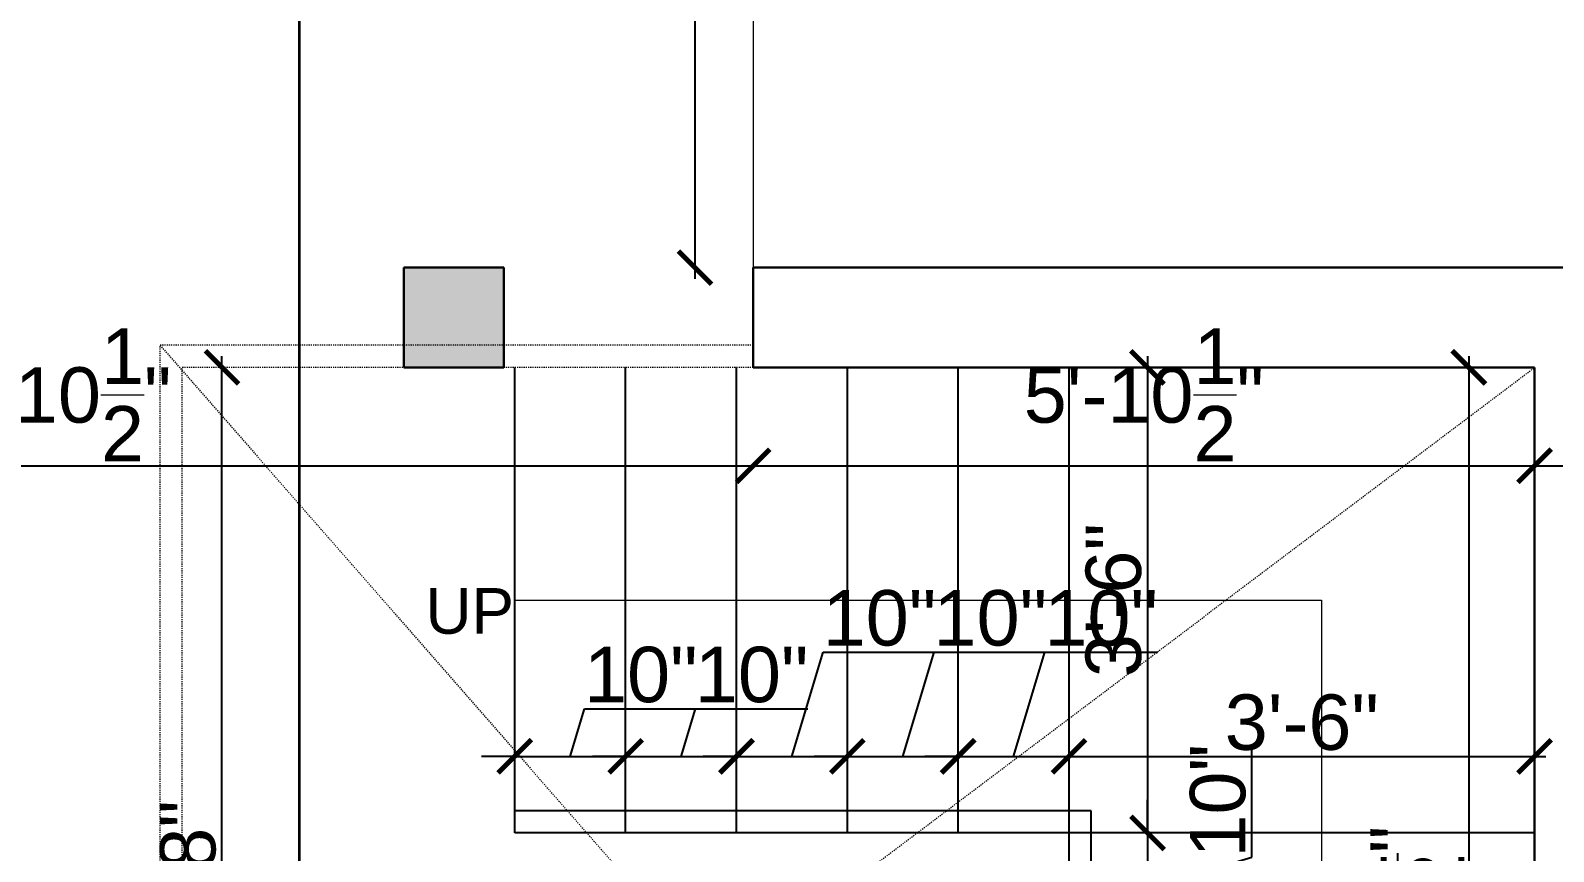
# Model space of a CAD drawing. Header units: inches. Extents: x -22123 to -20407, y -44696 to -43478.
# Drawn here: x -21815.4 to -21678, y -43813.3 to -43739.2 of the extents above; entities that cross this region are included whole.
import ezdxf

# ---------------------------------------------------------------- set-up
doc = ezdxf.new("R2010")
doc.units = ezdxf.units.IN
doc.header["$LTSCALE"] = 0.01
doc.header["$MEASUREMENT"] = 0
doc.header["$PDMODE"] = 3
doc.linetypes.add('DASHED2', pattern=[0.375, 0.25, -0.125])
doc.layers.add('7', color=5, linetype='Continuous')
doc.layers.add('PDF3_Text', color=6, linetype='Continuous')
doc.layers.add('DIMENSION', color=253, linetype='Continuous', lineweight=0)
doc.layers.add('wall', color=30, linetype='Continuous', lineweight=50)
doc.styles.add('PDF Arial', font='arial.ttf')
doc.styles.add('SMALL', font='arial.ttf')
doc.dimstyles.new('working', dxfattribs={"dimtxt": 5, "dimasz": 3, "dimexe": 1, "dimexo": 0, "dimgap": 0.5, "dimtad": 1, "dimdec": 1, "dimzin": 0, "dimdsep": 46, "dimlunit": 4, "dimtxsty": 'SMALL', "dimblk": 'ARCHTICK', "dimcen": 1, "dimdle": 1, "dimse1": 1, "dimse2": 1, "dimclrd": 256, "dimclre": 256, "dimclrt": 256, "dimadec": 0, "dimazin": 0, "dimtfac": 1, "dimtdec": 1, "dimtmove": 1, "dimatfit": 0, "dimldrblk": 'ARCHTICK', "dimfxl": 1, "dimtolj": 1, "dimtzin": 0, "dimlwd": -1, "dimlwe": -1, "dimarcsym": 0})

# ---------------------------------------------------------------- blocks, each defined once
blk = doc.blocks.new('_ArchTick')
at = {"color": 0, "linetype": 'ByBlock', "const_width": 0.15}
blk.add_lwpolyline([(-0.5, -0.5), (0.5, 0.5)], dxfattribs=at)
blk = doc.blocks.new('*D436')
at = {"layer": '7', "ltscale": 12, "transparency": 16777216}
blk.add_line((-21680.73, -43778.52), (-21645.57, -43778.52), dxfattribs=at)
at = {"layer": 'Defpoints', "color": 0, "ltscale": 12, "transparency": 16777216}
for p in [(-21679.73, -43769.64), (-21646.57, -43769.64), (-21646.57, -43778.52)]:
    blk.add_point(p, dxfattribs=at)
at = {"layer": '7', "ltscale": 12, "transparency": 16777216, "xscale": 3, "yscale": 3, "zscale": 3, "rotation": 180}
blk.add_blockref('_ArchTick', (-21679.73, -43778.52), dxfattribs=at)
at = {"layer": '7', "ltscale": 12, "transparency": 16777216, "xscale": 3, "yscale": 3, "zscale": 3}
blk.add_blockref('_ArchTick', (-21646.57, -43778.52), dxfattribs=at)
at = {"layer": '7', "ltscale": 12, "transparency": 16777216, "insert": (-21663.15, -43775.47), "char_height": 5, "attachment_point": 5, "style": 'SMALL'}
blk.add_mtext('\\A1;2\'-9"', dxfattribs=at)
blk = doc.blocks.new('*D445')
at = {"layer": '7', "ltscale": 12, "transparency": 16777216}
blk.add_line((-21685.66, -43768.64), (-21685.66, -43871.14), dxfattribs=at)
at = {"layer": 'Defpoints', "color": 0, "ltscale": 12, "transparency": 16777216}
for p in [(-21679.73, -43769.64), (-21685.66, -43870.14), (-21679.73, -43870.14)]:
    blk.add_point(p, dxfattribs=at)
at = {"layer": '7', "ltscale": 12, "transparency": 16777216, "xscale": 3, "yscale": 3, "zscale": 3}
for p, rotation in [((-21685.66, -43769.64), 90), ((-21685.66, -43870.14), 270)]:
    blk.add_blockref('_ArchTick', p, dxfattribs=dict(at, rotation=rotation))
at = {"layer": '7', "ltscale": 12, "transparency": 16777216, "insert": (-21692.06, -43819.89), "char_height": 5, "attachment_point": 5, "rotation": 90, "style": 'SMALL'}
blk.add_mtext('\\A1;8\'-4{\\H1.000000x;\\S1/2;}"', dxfattribs=at)
blk = doc.blocks.new('*D452')
at = {"layer": '7', "ltscale": 12, "transparency": 16777216}
blk.add_line((-21755.47, -43761.64), (-21755.47, -43690.67), dxfattribs=at)
at = {"layer": 'Defpoints', "color": 0, "ltscale": 12, "transparency": 16777216}
for p in [(-21755.47, -43691.67), (-21750.23, -43691.67), (-21750.23, -43760.64)]:
    blk.add_point(p, dxfattribs=at)
at = {"layer": '7', "ltscale": 12, "transparency": 16777216, "xscale": 3, "yscale": 3, "zscale": 3}
for p, rotation in [((-21755.47, -43691.67), 90), ((-21755.47, -43760.64), 270)]:
    blk.add_blockref('_ArchTick', p, dxfattribs=dict(at, rotation=rotation))
at = {"layer": '7', "ltscale": 12, "transparency": 16777216, "insert": (-21758.52, -43726.16), "char_height": 5, "attachment_point": 5, "rotation": 90, "style": 'SMALL'}
blk.add_mtext('\\A1;5\'-9"', dxfattribs=at)
blk = doc.blocks.new('*D479')
at = {"layer": '7', "ltscale": 12, "transparency": 16777216}
blk.add_line((-21881.73, -43778.52), (-21749.23, -43778.52), dxfattribs=at)
at = {"layer": 'Defpoints', "color": 0, "ltscale": 12, "transparency": 16777216}
for p in [(-21880.73, -43769.64), (-21750.23, -43769.64), (-21750.23, -43778.52)]:
    blk.add_point(p, dxfattribs=at)
at = {"layer": '7', "ltscale": 12, "transparency": 16777216, "xscale": 3, "yscale": 3, "zscale": 3, "rotation": 180}
blk.add_blockref('_ArchTick', (-21880.73, -43778.52), dxfattribs=at)
at = {"layer": '7', "ltscale": 12, "transparency": 16777216, "xscale": 3, "yscale": 3, "zscale": 3}
blk.add_blockref('_ArchTick', (-21750.23, -43778.52), dxfattribs=at)
at = {"layer": '7', "lineweight": 0, "ltscale": 12, "transparency": 16777216, "insert": (-21815.48, -43772.13), "char_height": 5, "attachment_point": 5, "style": 'SMALL'}
blk.add_mtext('\\A1;10\'-10{\\H1.000000x;\\S1/2;}"', dxfattribs=at)
blk = doc.blocks.new('*D480')
at = {"layer": '7', "ltscale": 12, "transparency": 16777216}
blk.add_line((-21751.23, -43778.52), (-21678.73, -43778.52), dxfattribs=at)
at = {"layer": 'Defpoints', "color": 0, "ltscale": 12, "transparency": 16777216}
for p in [(-21750.23, -43769.64), (-21679.73, -43769.64), (-21679.73, -43778.52)]:
    blk.add_point(p, dxfattribs=at)
at = {"layer": '7', "ltscale": 12, "transparency": 16777216, "xscale": 3, "yscale": 3, "zscale": 3, "rotation": 180}
blk.add_blockref('_ArchTick', (-21750.23, -43778.52), dxfattribs=at)
at = {"layer": '7', "ltscale": 12, "transparency": 16777216, "xscale": 3, "yscale": 3, "zscale": 3}
blk.add_blockref('_ArchTick', (-21679.73, -43778.52), dxfattribs=at)
at = {"layer": '7', "lineweight": 0, "ltscale": 12, "transparency": 16777216, "insert": (-21714.98, -43772.13), "char_height": 5, "attachment_point": 5, "style": 'SMALL'}
blk.add_mtext('\\A1;5\'-10{\\H1.000000x;\\S1/2;}"', dxfattribs=at)
blk = doc.blocks.new('*D481')
at = {"layer": '7', "ltscale": 12, "transparency": 16777216}
for p, q in [((-21766.73, -43804.73), (-21765.44, -43800.43)), ((-21765.44, -43800.43), (-21755.28, -43800.43)), ((-21771.73, -43804.73), (-21774.73, -43804.73)), ((-21771.73, -43804.73), (-21761.73, -43804.73)), ((-21771.73, -43804.73), (-21761.73, -43804.73)), ((-21761.73, -43804.73), (-21758.73, -43804.73))]:
    blk.add_line(p, q, dxfattribs=at)
at = {"layer": 'Defpoints', "color": 0, "ltscale": 12, "transparency": 16777216}
for p in [(-21761.73, -43804.73), (-21771.73, -43807.14), (-21761.73, -43807.14)]:
    blk.add_point(p, dxfattribs=at)
at = {"layer": '7', "ltscale": 12, "transparency": 16777216, "xscale": 3, "yscale": 3, "zscale": 3}
blk.add_blockref('_ArchTick', (-21771.73, -43804.73), dxfattribs=at)
at = {"layer": '7', "ltscale": 12, "transparency": 16777216, "xscale": 3, "yscale": 3, "zscale": 3, "rotation": 180}
blk.add_blockref('_ArchTick', (-21761.73, -43804.73), dxfattribs=at)
at = {"layer": '7', "lineweight": 0, "ltscale": 12, "transparency": 16777216, "insert": (-21760.36, -43797.38), "char_height": 5, "attachment_point": 5, "style": 'SMALL'}
blk.add_mtext('\\A1;10"', dxfattribs=at)
blk = doc.blocks.new('*D482')
at = {"layer": '7', "ltscale": 12, "transparency": 16777216}
for p, q in [((-21756.73, -43804.73), (-21755.44, -43800.43)), ((-21755.44, -43800.43), (-21745.28, -43800.43)), ((-21761.73, -43804.73), (-21764.73, -43804.73)), ((-21761.73, -43804.73), (-21751.73, -43804.73)), ((-21761.73, -43804.73), (-21751.73, -43804.73)), ((-21751.73, -43804.73), (-21748.73, -43804.73))]:
    blk.add_line(p, q, dxfattribs=at)
at = {"layer": 'Defpoints', "color": 0, "ltscale": 12, "transparency": 16777216}
for p in [(-21751.73, -43804.73), (-21751.73, -43804.73), (-21761.73, -43807.14)]:
    blk.add_point(p, dxfattribs=at)
at = {"layer": '7', "ltscale": 12, "transparency": 16777216, "xscale": 3, "yscale": 3, "zscale": 3}
blk.add_blockref('_ArchTick', (-21761.73, -43804.73), dxfattribs=at)
at = {"layer": '7', "ltscale": 12, "transparency": 16777216, "xscale": 3, "yscale": 3, "zscale": 3, "rotation": 180}
blk.add_blockref('_ArchTick', (-21751.73, -43804.73), dxfattribs=at)
at = {"layer": '7', "lineweight": 0, "ltscale": 12, "transparency": 16777216, "insert": (-21750.36, -43797.38), "char_height": 5, "attachment_point": 5, "style": 'SMALL'}
blk.add_mtext('\\A1;10"', dxfattribs=at)
blk = doc.blocks.new('*D483')
at = {"layer": '7', "ltscale": 12, "transparency": 16777216}
for p, q in [((-21746.73, -43804.73), (-21743.91, -43795.33)), ((-21743.91, -43795.33), (-21733.75, -43795.33)), ((-21751.73, -43804.73), (-21754.73, -43804.73)), ((-21751.73, -43804.73), (-21741.73, -43804.73)), ((-21751.73, -43804.73), (-21741.73, -43804.73)), ((-21741.73, -43804.73), (-21738.73, -43804.73))]:
    blk.add_line(p, q, dxfattribs=at)
at = {"layer": 'Defpoints', "color": 0, "ltscale": 12, "transparency": 16777216}
for p in [(-21751.73, -43804.73), (-21741.73, -43804.73), (-21741.73, -43804.73)]:
    blk.add_point(p, dxfattribs=at)
at = {"layer": '7', "ltscale": 12, "transparency": 16777216, "xscale": 3, "yscale": 3, "zscale": 3}
blk.add_blockref('_ArchTick', (-21751.73, -43804.73), dxfattribs=at)
at = {"layer": '7', "ltscale": 12, "transparency": 16777216, "xscale": 3, "yscale": 3, "zscale": 3, "rotation": 180}
blk.add_blockref('_ArchTick', (-21741.73, -43804.73), dxfattribs=at)
at = {"layer": '7', "lineweight": 0, "ltscale": 12, "transparency": 16777216, "insert": (-21738.83, -43792.27), "char_height": 5, "attachment_point": 5, "style": 'SMALL'}
blk.add_mtext('\\A1;10"', dxfattribs=at)
blk = doc.blocks.new('*D484')
at = {"layer": '7', "ltscale": 12, "transparency": 16777216}
for p, q in [((-21736.73, -43804.73), (-21733.91, -43795.33)), ((-21733.91, -43795.33), (-21723.75, -43795.33)), ((-21741.73, -43804.73), (-21744.73, -43804.73)), ((-21741.73, -43804.73), (-21731.73, -43804.73)), ((-21741.73, -43804.73), (-21731.73, -43804.73)), ((-21731.73, -43804.73), (-21728.73, -43804.73))]:
    blk.add_line(p, q, dxfattribs=at)
at = {"layer": 'Defpoints', "color": 0, "ltscale": 12, "transparency": 16777216}
for p in [(-21741.73, -43804.73), (-21731.73, -43804.73), (-21731.73, -43804.73)]:
    blk.add_point(p, dxfattribs=at)
at = {"layer": '7', "ltscale": 12, "transparency": 16777216, "xscale": 3, "yscale": 3, "zscale": 3}
blk.add_blockref('_ArchTick', (-21741.73, -43804.73), dxfattribs=at)
at = {"layer": '7', "ltscale": 12, "transparency": 16777216, "xscale": 3, "yscale": 3, "zscale": 3, "rotation": 180}
blk.add_blockref('_ArchTick', (-21731.73, -43804.73), dxfattribs=at)
at = {"layer": '7', "lineweight": 0, "ltscale": 12, "transparency": 16777216, "insert": (-21728.83, -43792.27), "char_height": 5, "attachment_point": 5, "style": 'SMALL'}
blk.add_mtext('\\A1;10"', dxfattribs=at)
blk = doc.blocks.new('*D485')
at = {"layer": '7', "ltscale": 12, "transparency": 16777216}
for p, q in [((-21726.73, -43804.73), (-21723.91, -43795.33)), ((-21723.91, -43795.33), (-21713.75, -43795.33)), ((-21731.73, -43804.73), (-21734.73, -43804.73)), ((-21731.73, -43804.73), (-21721.73, -43804.73)), ((-21731.73, -43804.73), (-21721.73, -43804.73)), ((-21721.73, -43804.73), (-21718.73, -43804.73))]:
    blk.add_line(p, q, dxfattribs=at)
at = {"layer": 'Defpoints', "color": 0, "ltscale": 12, "transparency": 16777216}
for p in [(-21731.73, -43804.73), (-21721.73, -43804.73), (-21721.73, -43805.23)]:
    blk.add_point(p, dxfattribs=at)
at = {"layer": '7', "ltscale": 12, "transparency": 16777216, "xscale": 3, "yscale": 3, "zscale": 3}
blk.add_blockref('_ArchTick', (-21731.73, -43804.73), dxfattribs=at)
at = {"layer": '7', "ltscale": 12, "transparency": 16777216, "xscale": 3, "yscale": 3, "zscale": 3, "rotation": 180}
blk.add_blockref('_ArchTick', (-21721.73, -43804.73), dxfattribs=at)
at = {"layer": '7', "lineweight": 0, "ltscale": 12, "transparency": 16777216, "insert": (-21718.83, -43792.27), "char_height": 5, "attachment_point": 5, "style": 'SMALL'}
blk.add_mtext('\\A1;10"', dxfattribs=at)
blk = doc.blocks.new('*D486')
at = {"layer": '7', "ltscale": 12, "transparency": 16777216}
blk.add_line((-21722.73, -43804.73), (-21678.73, -43804.73), dxfattribs=at)
at = {"layer": 'Defpoints', "color": 0, "ltscale": 12, "transparency": 16777216}
for p in [(-21721.73, -43805.23), (-21679.73, -43804.73), (-21679.73, -43804.73)]:
    blk.add_point(p, dxfattribs=at)
at = {"layer": '7', "ltscale": 12, "transparency": 16777216, "xscale": 3, "yscale": 3, "zscale": 3, "rotation": 180}
blk.add_blockref('_ArchTick', (-21721.73, -43804.73), dxfattribs=at)
at = {"layer": '7', "ltscale": 12, "transparency": 16777216, "xscale": 3, "yscale": 3, "zscale": 3}
blk.add_blockref('_ArchTick', (-21679.73, -43804.73), dxfattribs=at)
at = {"layer": '7', "lineweight": 0, "ltscale": 12, "transparency": 16777216, "insert": (-21700.73, -43801.68), "char_height": 5, "attachment_point": 5, "style": 'SMALL'}
blk.add_mtext('\\A1;3\'-6"', dxfattribs=at)
blk = doc.blocks.new('*D487')
at = {"layer": '7', "ltscale": 12, "transparency": 16777216}
blk.add_line((-21714.65, -43768.64), (-21714.65, -43812.64), dxfattribs=at)
at = {"layer": 'Defpoints', "color": 0, "ltscale": 12, "transparency": 16777216}
for p in [(-21714.98, -43769.64), (-21714.98, -43811.64), (-21714.65, -43811.64)]:
    blk.add_point(p, dxfattribs=at)
at = {"layer": '7', "ltscale": 12, "transparency": 16777216, "xscale": 3, "yscale": 3, "zscale": 3}
for p, rotation in [((-21714.65, -43769.64), 90), ((-21714.65, -43811.64), 270)]:
    blk.add_blockref('_ArchTick', p, dxfattribs=dict(at, rotation=rotation))
at = {"layer": '7', "lineweight": 0, "ltscale": 12, "transparency": 16777216, "insert": (-21717.7, -43790.64), "char_height": 5, "attachment_point": 5, "rotation": 90, "style": 'SMALL'}
blk.add_mtext('\\A1;3\'-6"', dxfattribs=at)
blk = doc.blocks.new('*D488')
at = {"layer": '7', "ltscale": 12, "transparency": 16777216}
for p, q in [((-21705.24, -43813.82), (-21705.24, -43803.66)), ((-21714.65, -43811.64), (-21714.65, -43808.64)), ((-21714.65, -43811.64), (-21714.65, -43821.64)), ((-21714.65, -43811.64), (-21714.65, -43821.64)), ((-21714.65, -43816.64), (-21705.24, -43813.82)), ((-21714.65, -43821.64), (-21714.65, -43824.64))]:
    blk.add_line(p, q, dxfattribs=at)
at = {"layer": 'Defpoints', "color": 0, "ltscale": 12, "transparency": 16777216}
for p in [(-21714.98, -43811.64), (-21714.65, -43821.64), (-21714.65, -43821.64)]:
    blk.add_point(p, dxfattribs=at)
at = {"layer": '7', "ltscale": 12, "transparency": 16777216, "xscale": 3, "yscale": 3, "zscale": 3}
for p, rotation in [((-21714.65, -43811.64), 270), ((-21714.65, -43821.64), 90)]:
    blk.add_blockref('_ArchTick', p, dxfattribs=dict(at, rotation=rotation))
at = {"layer": '7', "lineweight": 0, "ltscale": 12, "transparency": 16777216, "insert": (-21708.29, -43808.74), "char_height": 5, "attachment_point": 5, "rotation": 90, "style": 'SMALL'}
blk.add_mtext('\\A1;10"', dxfattribs=at)
blk = doc.blocks.new('*D504')
at = {"layer": '7', "ltscale": 12, "transparency": 16777216}
blk.add_line((-21798.15, -43862.64), (-21798.15, -43768.64), dxfattribs=at)
at = {"layer": 'Defpoints', "color": 0, "ltscale": 12, "transparency": 16777216}
for p in [(-21801.73, -43769.64), (-21798.15, -43769.64), (-21801.73, -43861.64)]:
    blk.add_point(p, dxfattribs=at)
at = {"layer": '7', "ltscale": 12, "transparency": 16777216, "xscale": 3, "yscale": 3, "zscale": 3}
for p, rotation in [((-21798.15, -43769.64), 90), ((-21798.15, -43861.64), 270)]:
    blk.add_blockref('_ArchTick', p, dxfattribs=dict(at, rotation=rotation))
at = {"layer": '7', "lineweight": 0, "ltscale": 12, "transparency": 16777216, "insert": (-21801.2, -43815.64), "char_height": 5, "attachment_point": 5, "rotation": 90, "style": 'SMALL'}
blk.add_mtext('\\A1;7\'-8"', dxfattribs=at)
blk = doc.blocks.new('DV')
at = {"layer": '7', "lineweight": 0, "ltscale": 12}
h = blk.add_hatch(color=0, dxfattribs=at)
h.dxf.hatch_style = 1
h.paths.add_polyline_path([(15427.77, -12896.99), (15418.77, -12896.99), (15418.77, -12905.99), (15427.77, -12905.99)])
at = {"layer": '7', "color": 0, "lineweight": 0, "ltscale": 12}
blk.add_lwpolyline([(15418.77, -12896.99), (15427.77, -12896.99), (15427.77, -12905.99), (15418.77, -12905.99)], close=True, dxfattribs=at)

msp = doc.modelspace()

# ---------------------------------------------------------------- linework, layer by layer
at = {"layer": '7', "ltscale": 12}
for p, q in [((-21771.72921, -43811.64108), (-21771.72921, -43769.64108)), ((-21761.72921, -43811.64108), (-21761.72921, -43769.64108)), ((-21751.72921, -43811.64108), (-21751.72921, -43769.64108)), ((-21741.72921, -43811.64108), (-21741.72921, -43769.64108)), ((-21731.72921, -43811.64108), (-21731.72921, -43769.64108)), ((-21721.72921, -43903.14108), (-21721.72921, -43769.64108)), ((-21719.72921, -43809.64108), (-21771.72921, -43809.64108)), ((-21719.72921, -43863.64108), (-21719.72921, -43809.64108)), ((-21679.72921, -43811.64108), (-21771.72921, -43811.64108))]:
    msp.add_line(p, q, dxfattribs=at)
at = {"layer": '7', "lineweight": 0, "ltscale": 12}
for p, q in [((-21771.72921, -43790.64108), (-21698.94356, -43790.64108)), ((-21698.94356, -43790.64108), (-21698.94356, -43883.23421))]:
    msp.add_line(p, q, dxfattribs=at)
at = {"layer": 'DIMENSION', "ltscale": 12}
msp.add_line((-21750.22921, -43691.67405), (-21750.22921, -43760.64108), dxfattribs=at)
at = {"layer": 'DIMENSION', "linetype": 'DASHED2', "ltscale": 12}
for p, q in [((-21803.72921, -43863.64108), (-21803.72921, -43767.64108)), ((-21750.22921, -43767.64108), (-21803.72921, -43767.64108)), ((-21803.72921, -43767.64108), (-21719.72921, -43863.64108)), ((-21750.22921, -43767.64108), (-21797.72921, -43767.64108)), ((-21801.72921, -43861.64108), (-21801.72921, -43769.64108)), ((-21750.22921, -43769.64108), (-21801.72921, -43769.64108)), ((-21801.72921, -43861.64108), (-21679.72921, -43769.64108)), ((-21750.22921, -43769.64108), (-21797.72921, -43769.64108))]:
    msp.add_line(p, q, dxfattribs=at)
at = {"layer": 'wall', "color": 1, "lineweight": 35}
msp.add_line((-21791.17812, -43565.98039), (-21791.17812, -44139.84628), dxfattribs=at)
at = {"layer": 'wall', "lineweight": 30}
for p, q in [((-21781.72921, -43769.64108), (-21781.72921, -43760.64108)), ((-21781.72921, -43760.64108), (-21781.72921, -43769.64108)), ((-21781.72921, -43760.64108), (-21772.72921, -43760.64108)), ((-21772.72921, -43760.64108), (-21772.72921, -43769.64108)), ((-21745.72921, -43760.64108), (-21750.22921, -43760.64108)), ((-21750.22921, -43769.64108), (-21750.22921, -43760.64108)), ((-21750.22921, -43760.64108), (-21750.22921, -43760.64108)), ((-21675.22921, -43760.64108), (-21745.72921, -43760.64108)), ((-21745.72921, -43760.64108), (-21745.72921, -43760.64108)), ((-21781.72921, -43769.64108), (-21772.72921, -43769.64108)), ((-21679.72921, -43769.64108), (-21750.22921, -43769.64108)), ((-21679.72921, -43870.14108), (-21679.72921, -43769.64108))]:
    msp.add_line(p, q, dxfattribs=at)

# ---------------------------------------------------------------- block references
at = {"layer": '7', "lineweight": 0}
msp.add_blockref('DV', (-37200.49743, -30863.65296), dxfattribs=at)

# ---------------------------------------------------------------- texts
at = {"layer": 'PDF3_Text', "insert": (-21779.78263, -43793.72935), "char_height": 4.117191, "width": 80.9706652, "attachment_point": 7, "style": 'PDF Arial'}
msp.add_mtext('\\A1;UP', dxfattribs=at)

# ---------------------------------------------------------------- dimensions: what is measured, and where the dimension line sits
at = {"layer": '7', "ltscale": 12}
dim = msp.add_linear_dim(base=(-21755.46582, -43691.67405), p1=(-21750.22921, -43760.64108), p2=(-21750.22921, -43691.67405), angle=90, dimstyle='working', override={"dimtmove": 1}, dxfattribs=at)
dim.commit()
dim.dimension.update_dxf_attribs({"geometry": '*D452', "text_midpoint": (-21758.51868, -43726.15757)})
at = {"layer": '7', "lineweight": 0, "ltscale": 12}
for base, p1, p2, picture, middle in [((-21750.22921, -43778.52225), (-21880.72921, -43769.64108), (-21750.22921, -43769.64108), '*D479', (-21815.47921, -43772.12582)), ((-21761.72921, -43804.73415), (-21771.72921, -43807.13853), (-21761.72921, -43807.13853), '*D481', (-21764.93835, -43797.37842))]:
    dim = msp.add_linear_dim(base=base, p1=p1, p2=p2, dimstyle='working', dxfattribs=at)
    dim.commit()
    dim.dimension.update_dxf_attribs({"geometry": picture, "text_midpoint": middle})
for base, p1, p2, picture, middle in [((-21679.72921, -43778.52225), (-21750.22921, -43769.64108), (-21679.72921, -43769.64108), '*D480', (-21714.97921, -43772.12582)), ((-21741.72921, -43804.73415), (-21751.72921, -43804.73415), (-21741.72921, -43804.73415), '*D483', (-21743.40663, -43792.27269)), ((-21731.72921, -43804.73415), (-21741.72921, -43804.73415), (-21731.72921, -43804.73415), '*D484', (-21733.40663, -43792.27269)), ((-21721.72921, -43804.73415), (-21731.72921, -43804.73415), (-21721.72921, -43805.23415), '*D485', (-21723.40663, -43792.27269)), ((-21751.72921, -43804.73415), (-21761.72921, -43807.13853), (-21751.72921, -43804.73415), '*D482', (-21754.93835, -43797.37842)), ((-21679.72921, -43804.73415), (-21721.72921, -43805.23415), (-21679.72921, -43804.73415), '*D486', (-21700.72921, -43801.67958))]:
    dim = msp.add_linear_dim(base=base, p1=p1, p2=p2, dimstyle='working', override={"dimtmove": 1}, dxfattribs=at)
    dim.commit()
    dim.dimension.update_dxf_attribs({"geometry": picture, "text_midpoint": middle})
for base, p1, p2, picture, middle in [((-21798.15116, -43769.64108), (-21801.72921, -43861.64108), (-21801.72921, -43769.64108), '*D504', (-21801.20403, -43815.64108)), ((-21714.647, -43811.64108), (-21714.97921, -43769.64108), (-21714.97921, -43811.64108), '*D487', (-21717.70157, -43790.64108))]:
    dim = msp.add_linear_dim(base=base, p1=p1, p2=p2, angle=90, dimstyle='working', dxfattribs=at)
    dim.commit()
    dim.dimension.update_dxf_attribs({"geometry": picture, "text_midpoint": middle})
at = {"layer": '7', "ltscale": 12}
dim = msp.add_linear_dim(base=(-21685.66302, -43870.14108), p1=(-21679.72921, -43769.64108), p2=(-21679.72921, -43870.14108), angle=90, dimstyle='working', dxfattribs=at)
dim.commit()
dim.dimension.update_dxf_attribs({"geometry": '*D445', "text_midpoint": (-21692.05945, -43819.89108)})
dim = msp.add_linear_dim(base=(-21646.56649, -43778.52225), p1=(-21679.72921, -43769.64108), p2=(-21646.56649, -43769.64108), dimstyle='working', override={"dimtmove": 1}, dxfattribs=at)
dim.commit()
dim.dimension.update_dxf_attribs({"geometry": '*D436', "text_midpoint": (-21663.14785, -43775.46938)})
at = {"layer": '7', "lineweight": 0, "ltscale": 12}
dim = msp.add_linear_dim(base=(-21714.647, -43821.64108), p1=(-21714.97921, -43811.64108), p2=(-21714.647, -43821.64108), angle=90, dimstyle='working', override={"dimtmove": 1}, dxfattribs=at)
dim.commit()
dim.dimension.update_dxf_attribs({"geometry": '*D488', "text_midpoint": (-21708.29127, -43813.3185)})

doc.saveas('drawing.dxf')
